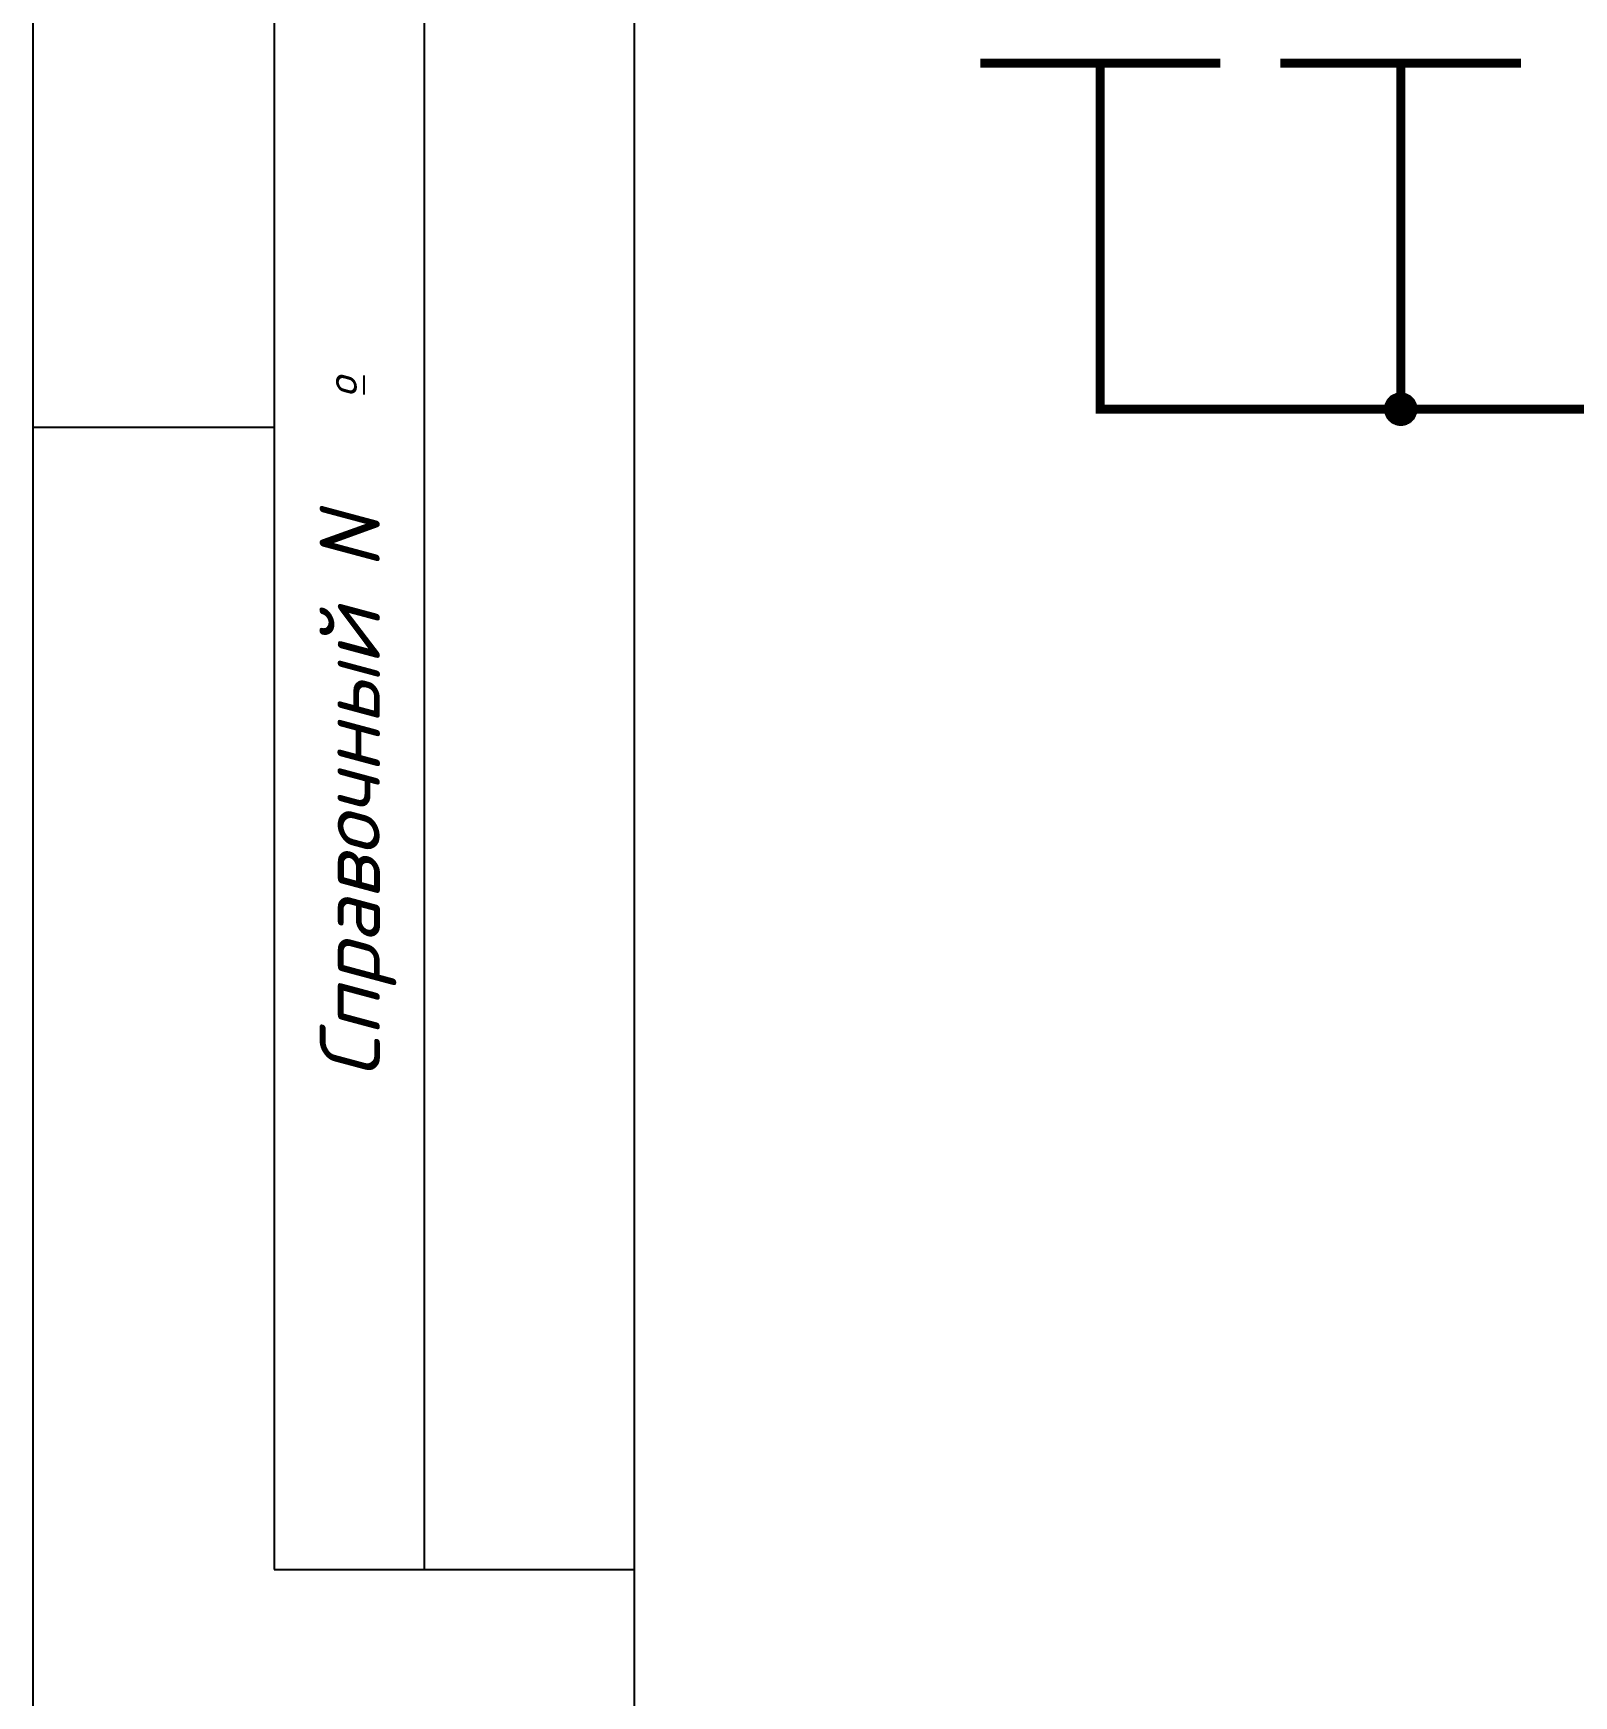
# Model space of a CAD drawing. Header units: millimetres. Extents: x 0 to 594, y 0 to 420.
# Drawn here: x 0 to 51.3, y 167.8 to 223.1 of the extents above; entities that cross this region are included whole.
import ezdxf
from ezdxf.enums import TextEntityAlignment as Align

# ---------------------------------------------------------------- set-up
doc = ezdxf.new("R2010")
doc.units = ezdxf.units.MM
for name, color, linetype in [('FORMATKA', 12, 'Continuous'), ('Sheet', 255, 'Continuous'), ('вспомогат', 4, 'Continuous')]:
    doc.layers.add(name, color=color, linetype=linetype)
doc.styles.add('TXT', font='simplex.shx', dxfattribs={"oblique": 15, "height": 2})

# ---------------------------------------------------------------- blocks, each defined once
blk = doc.blocks.new('fA2')
at = {"layer": 'FORMATKA', "color": 7}
for p, q in [((8.017, 292), (8.017, 172)), ((13.017, 172), (13.017, 292)), ((11.013, 211.081), (11.013, 211.708)), ((0, 210), (8.017, 210)), ((8.017, 172), (20.017, 172))]:
    blk.add_line(p, q, dxfattribs=at)
blk.add_lwpolyline([(0, 0), (0, 420), (594, 420), (594, 0)], close=True, dxfattribs=at)
blk.add_lwpolyline([(20, 5), (20, 415), (589, 415), (589, 5), (20, 5)], dxfattribs=at)
at = {"layer": 'FORMATKA', "color": 7, "style": 'TXT', "oblique": 15}
for s, height, p in [('о', 1, (10.774, 210.996)), ('Справочный N', 2, (11.536, 188.341))]:
    blk.add_text(s, height=height, rotation=90, dxfattribs=at).set_placement(p)
for tag, height, rotation, p in [('ОБОЗНАЧЕНИЕ', 3.8, 180, (55.5, 409.5)), ('ПЕРВ.ПРИМЕНЕНИЕ', 3.3, 90, (18, 261.5))]:
    blk.add_attdef(tag, text='', height=height, rotation=rotation, dxfattribs=at).set_placement(p, align=Align.CENTER)
for tag, height, p in [('ОБОЗНАЧЕНИЕ', 5, (528, 49)), ('НАИМЕНОВАНИЕ1', 3, (504.5, 37)), ('МАСШТАБ', 5, (579, 30)), ('НАИМЕНОВАНИЕ2', 4, (504.5, 29)), ('НАИМЕНОВАНИЕ3', 2.5, (504.5, 21.5)), ('МАТЕРИАЛ1', 2.5, (504.5, 14)), ('МАТЕРИАЛ2', 2.5, (504.5, 8.5))]:
    blk.add_attdef(tag, text='', height=height, dxfattribs=at).set_placement(p, align=Align.CENTER)
for tag, p, height in [('РАЗРАБОТАЛ', (422.5, 31.5), 2), ('ПРОВЕРИЛ', (422.5, 26.5), 2), ('Т.КОНТР', (422.5, 21.5), 2), ('ЛИСТ', (552.5, 21), 2.5), ('ЛИСТОВ', (575.5, 21), 2.5), ('Н.КОНТР', (422.5, 11.5), 2), ('УТВЕРДИЛ', (422.5, 6.5), 2)]:
    blk.add_attdef(tag, p, '', height=height, dxfattribs=at)

msp = doc.modelspace()

# ---------------------------------------------------------------- linework, layer by layer
at = {"layer": 'Sheet', "color": 0}
for points, const_width in [([(31.505, 222.097), (39.496, 222.097)], 0.3), ([(35.495, 222.097), (35.495, 215.673)], 0.3), ([(41.496, 222.097), (49.496, 222.097)], 0.3), ([(45.496, 222.097), (45.496, 215.673)], 0.3), ([(35.495, 220.594), (35.495, 215.599)], 0.3), ([(45.496, 220.594), (45.496, 215.599)], 0.3), ([(35.495, 215.599), (35.495, 210.593), (45.496, 210.593), (56.502, 210.593), (67.498, 210.593), (78.494, 210.593), (89.5, 210.593), (89.5, 215.599)], 0.3), ([(45.496, 215.599), (45.496, 210.593)], 0.3), ([(44.988, 210.593), (44.988, 210.624), (44.988, 210.646), (44.999, 210.667), (44.999, 210.699), (45.009, 210.72), (45.009, 210.741), (45.02, 210.773), (45.03, 210.794), (45.041, 210.815), (45.052, 210.836), (45.062, 210.857), (45.073, 210.878), (45.094, 210.9), (45.105, 210.921), (45.126, 210.931), (45.136, 210.953), (45.157, 210.974), (45.179, 210.984), (45.189, 211.005), (45.21, 211.016), (45.232, 211.027), (45.253, 211.037), (45.274, 211.048), (45.306, 211.058), (45.327, 211.069), (45.348, 211.08), (45.369, 211.09), (45.39, 211.09), (45.422, 211.09), (45.443, 211.101), (45.475, 211.101), (45.496, 211.101)], 0.0991), ([(44.988, 210.593), (44.988, 210.624), (44.988, 210.646), (44.999, 210.667), (44.999, 210.699), (45.009, 210.72), (45.009, 210.741), (45.02, 210.773), (45.03, 210.794), (45.041, 210.815), (45.052, 210.836), (45.062, 210.857), (45.073, 210.878), (45.094, 210.9), (45.105, 210.921), (45.126, 210.931), (45.136, 210.953), (45.157, 210.974), (45.179, 210.984), (45.189, 211.005), (45.21, 211.016), (45.232, 211.027), (45.253, 211.037), (45.274, 211.048), (45.306, 211.058), (45.327, 211.069), (45.348, 211.08), (45.369, 211.09), (45.39, 211.09), (45.422, 211.09), (45.443, 211.101), (45.475, 211.101), (45.496, 211.101)], 0.0991), ([(44.988, 210.593), (44.988, 210.624), (44.988, 210.646), (44.999, 210.667), (44.999, 210.699), (45.009, 210.72), (45.009, 210.741), (45.02, 210.773), (45.03, 210.794), (45.041, 210.815), (45.052, 210.836), (45.062, 210.857), (45.073, 210.878), (45.094, 210.9), (45.105, 210.921), (45.126, 210.931), (45.136, 210.953), (45.157, 210.974), (45.179, 210.984), (45.189, 211.005), (45.21, 211.016), (45.232, 211.027), (45.253, 211.037), (45.274, 211.048), (45.306, 211.058), (45.327, 211.069), (45.348, 211.08), (45.369, 211.09), (45.39, 211.09), (45.422, 211.09), (45.443, 211.101), (45.475, 211.101), (45.496, 211.101)], 0.0991), ([(44.988, 210.593), (44.988, 210.624), (44.988, 210.646), (44.999, 210.667), (44.999, 210.699), (45.009, 210.72), (45.009, 210.741), (45.02, 210.773), (45.03, 210.794), (45.041, 210.815), (45.052, 210.836), (45.062, 210.857), (45.073, 210.878), (45.094, 210.9), (45.105, 210.921), (45.126, 210.931), (45.136, 210.953), (45.157, 210.974), (45.179, 210.984), (45.189, 211.005), (45.21, 211.016), (45.232, 211.027), (45.253, 211.037), (45.274, 211.048), (45.306, 211.058), (45.327, 211.069), (45.348, 211.08), (45.369, 211.09), (45.39, 211.09), (45.422, 211.09), (45.443, 211.101), (45.475, 211.101), (45.496, 211.101)], 0.0991), ([(44.988, 210.593), (44.988, 210.624), (44.988, 210.646), (44.999, 210.667), (44.999, 210.699), (45.009, 210.72), (45.009, 210.741), (45.02, 210.773), (45.03, 210.794), (45.041, 210.815), (45.052, 210.836), (45.062, 210.857), (45.073, 210.878), (45.094, 210.9), (45.105, 210.921), (45.126, 210.931), (45.136, 210.953), (45.157, 210.974), (45.179, 210.984), (45.189, 211.005), (45.21, 211.016), (45.232, 211.027), (45.253, 211.037), (45.274, 211.048), (45.306, 211.058), (45.327, 211.069), (45.348, 211.08), (45.369, 211.09), (45.39, 211.09), (45.422, 211.09), (45.443, 211.101), (45.475, 211.101), (45.496, 211.101)], 0.0991), ([(44.988, 210.593), (44.988, 210.624), (44.988, 210.646), (44.999, 210.667), (44.999, 210.699), (45.009, 210.72), (45.009, 210.741), (45.02, 210.773), (45.03, 210.794), (45.041, 210.815), (45.052, 210.836), (45.062, 210.857), (45.073, 210.878), (45.094, 210.9), (45.105, 210.921), (45.126, 210.931), (45.136, 210.953), (45.157, 210.974), (45.179, 210.984), (45.189, 211.005), (45.21, 211.016), (45.232, 211.027), (45.253, 211.037), (45.274, 211.048), (45.306, 211.058), (45.327, 211.069), (45.348, 211.08), (45.369, 211.09), (45.39, 211.09), (45.422, 211.09), (45.443, 211.101), (45.475, 211.101), (45.496, 211.101)], 0.0991), ([(44.988, 210.593), (44.988, 210.624), (44.988, 210.646), (44.999, 210.667), (44.999, 210.699), (45.009, 210.72), (45.009, 210.741), (45.02, 210.773), (45.03, 210.794), (45.041, 210.815), (45.052, 210.836), (45.062, 210.857), (45.073, 210.878), (45.094, 210.9), (45.105, 210.921), (45.126, 210.931), (45.136, 210.953), (45.157, 210.974), (45.179, 210.984), (45.189, 211.005), (45.21, 211.016), (45.232, 211.027), (45.253, 211.037), (45.274, 211.048), (45.306, 211.058), (45.327, 211.069), (45.348, 211.08), (45.369, 211.09), (45.39, 211.09), (45.422, 211.09), (45.443, 211.101), (45.475, 211.101), (45.496, 211.101)], 0.0991), ([(44.988, 210.593), (44.988, 210.624), (44.988, 210.646), (44.999, 210.667), (44.999, 210.699), (45.009, 210.72), (45.009, 210.741), (45.02, 210.773), (45.03, 210.794), (45.041, 210.815), (45.052, 210.836), (45.062, 210.857), (45.073, 210.878), (45.094, 210.9), (45.105, 210.921), (45.126, 210.931), (45.136, 210.953), (45.157, 210.974), (45.179, 210.984), (45.189, 211.005), (45.21, 211.016), (45.232, 211.027), (45.253, 211.037), (45.274, 211.048), (45.306, 211.058), (45.327, 211.069), (45.348, 211.08), (45.369, 211.09), (45.39, 211.09), (45.422, 211.09), (45.443, 211.101), (45.475, 211.101), (45.496, 211.101)], 0.0991), ([(45.496, 211.101), (45.496, 211.101)], 0.0991), ([(45.496, 211.101), (45.528, 211.101), (45.549, 211.101), (45.57, 211.09), (45.602, 211.09), (45.623, 211.09), (45.644, 211.08), (45.676, 211.069), (45.697, 211.058), (45.718, 211.048), (45.74, 211.037), (45.761, 211.027), (45.782, 211.016), (45.803, 211.005), (45.824, 210.984), (45.835, 210.974), (45.856, 210.953), (45.877, 210.931), (45.888, 210.921), (45.909, 210.9), (45.919, 210.878), (45.93, 210.857), (45.941, 210.836), (45.951, 210.815), (45.962, 210.794), (45.972, 210.773), (45.983, 210.741), (45.994, 210.72), (45.994, 210.699), (45.994, 210.667), (46.004, 210.646), (46.004, 210.624), (46.004, 210.593)], 0.0991), ([(45.496, 211.101), (45.496, 211.101)], 0.0991), ([(45.496, 211.101), (45.528, 211.101), (45.549, 211.101), (45.57, 211.09), (45.602, 211.09), (45.623, 211.09), (45.644, 211.08), (45.676, 211.069), (45.697, 211.058), (45.718, 211.048), (45.74, 211.037), (45.761, 211.027), (45.782, 211.016), (45.803, 211.005), (45.824, 210.984), (45.835, 210.974), (45.856, 210.953), (45.877, 210.931), (45.888, 210.921), (45.909, 210.9), (45.919, 210.878), (45.93, 210.857), (45.941, 210.836), (45.951, 210.815), (45.962, 210.794), (45.972, 210.773), (45.983, 210.741), (45.994, 210.72), (45.994, 210.699), (45.994, 210.667), (46.004, 210.646), (46.004, 210.624), (46.004, 210.593)], 0.0991), ([(45.496, 211.101), (45.496, 211.101)], 0.0991), ([(45.496, 211.101), (45.528, 211.101), (45.549, 211.101), (45.57, 211.09), (45.602, 211.09), (45.623, 211.09), (45.644, 211.08), (45.676, 211.069), (45.697, 211.058), (45.718, 211.048), (45.74, 211.037), (45.761, 211.027), (45.782, 211.016), (45.803, 211.005), (45.824, 210.984), (45.835, 210.974), (45.856, 210.953), (45.877, 210.931), (45.888, 210.921), (45.909, 210.9), (45.919, 210.878), (45.93, 210.857), (45.941, 210.836), (45.951, 210.815), (45.962, 210.794), (45.972, 210.773), (45.983, 210.741), (45.994, 210.72), (45.994, 210.699), (45.994, 210.667), (46.004, 210.646), (46.004, 210.624), (46.004, 210.593)], 0.0991), ([(45.496, 211.101), (45.496, 211.101)], 0.0991), ([(45.496, 211.101), (45.528, 211.101), (45.549, 211.101), (45.57, 211.09), (45.602, 211.09), (45.623, 211.09), (45.644, 211.08), (45.676, 211.069), (45.697, 211.058), (45.718, 211.048), (45.74, 211.037), (45.761, 211.027), (45.782, 211.016), (45.803, 211.005), (45.824, 210.984), (45.835, 210.974), (45.856, 210.953), (45.877, 210.931), (45.888, 210.921), (45.909, 210.9), (45.919, 210.878), (45.93, 210.857), (45.941, 210.836), (45.951, 210.815), (45.962, 210.794), (45.972, 210.773), (45.983, 210.741), (45.994, 210.72), (45.994, 210.699), (45.994, 210.667), (46.004, 210.646), (46.004, 210.624), (46.004, 210.593)], 0.0991), ([(45.496, 211.101), (45.496, 211.101)], 0.0991), ([(45.496, 211.101), (45.528, 211.101), (45.549, 211.101), (45.57, 211.09), (45.602, 211.09), (45.623, 211.09), (45.644, 211.08), (45.676, 211.069), (45.697, 211.058), (45.718, 211.048), (45.74, 211.037), (45.761, 211.027), (45.782, 211.016), (45.803, 211.005), (45.824, 210.984), (45.835, 210.974), (45.856, 210.953), (45.877, 210.931), (45.888, 210.921), (45.909, 210.9), (45.919, 210.878), (45.93, 210.857), (45.941, 210.836), (45.951, 210.815), (45.962, 210.794), (45.972, 210.773), (45.983, 210.741), (45.994, 210.72), (45.994, 210.699), (45.994, 210.667), (46.004, 210.646), (46.004, 210.624), (46.004, 210.593)], 0.0991), ([(45.496, 211.101), (45.496, 211.101)], 0.0991), ([(45.496, 211.101), (45.528, 211.101), (45.549, 211.101), (45.57, 211.09), (45.602, 211.09), (45.623, 211.09), (45.644, 211.08), (45.676, 211.069), (45.697, 211.058), (45.718, 211.048), (45.74, 211.037), (45.761, 211.027), (45.782, 211.016), (45.803, 211.005), (45.824, 210.984), (45.835, 210.974), (45.856, 210.953), (45.877, 210.931), (45.888, 210.921), (45.909, 210.9), (45.919, 210.878), (45.93, 210.857), (45.941, 210.836), (45.951, 210.815), (45.962, 210.794), (45.972, 210.773), (45.983, 210.741), (45.994, 210.72), (45.994, 210.699), (45.994, 210.667), (46.004, 210.646), (46.004, 210.624), (46.004, 210.593)], 0.0991), ([(45.496, 211.101), (45.496, 211.101)], 0.0991), ([(45.496, 211.101), (45.528, 211.101), (45.549, 211.101), (45.57, 211.09), (45.602, 211.09), (45.623, 211.09), (45.644, 211.08), (45.676, 211.069), (45.697, 211.058), (45.718, 211.048), (45.74, 211.037), (45.761, 211.027), (45.782, 211.016), (45.803, 211.005), (45.824, 210.984), (45.835, 210.974), (45.856, 210.953), (45.877, 210.931), (45.888, 210.921), (45.909, 210.9), (45.919, 210.878), (45.93, 210.857), (45.941, 210.836), (45.951, 210.815), (45.962, 210.794), (45.972, 210.773), (45.983, 210.741), (45.994, 210.72), (45.994, 210.699), (45.994, 210.667), (46.004, 210.646), (46.004, 210.624), (46.004, 210.593)], 0.0991), ([(45.496, 211.101), (45.496, 211.101)], 0.0991), ([(45.496, 211.101), (45.528, 211.101), (45.549, 211.101), (45.57, 211.09), (45.602, 211.09), (45.623, 211.09), (45.644, 211.08), (45.676, 211.069), (45.697, 211.058), (45.718, 211.048), (45.74, 211.037), (45.761, 211.027), (45.782, 211.016), (45.803, 211.005), (45.824, 210.984), (45.835, 210.974), (45.856, 210.953), (45.877, 210.931), (45.888, 210.921), (45.909, 210.9), (45.919, 210.878), (45.93, 210.857), (45.941, 210.836), (45.951, 210.815), (45.962, 210.794), (45.972, 210.773), (45.983, 210.741), (45.994, 210.72), (45.994, 210.699), (45.994, 210.667), (46.004, 210.646), (46.004, 210.624), (46.004, 210.593)], 0.0991), ([(45.496, 210.085), (45.475, 210.085), (45.443, 210.085), (45.422, 210.095), (45.39, 210.095), (45.369, 210.106), (45.348, 210.106), (45.327, 210.116), (45.306, 210.127), (45.274, 210.138), (45.253, 210.148), (45.232, 210.159), (45.21, 210.169), (45.189, 210.191), (45.179, 210.201), (45.157, 210.222), (45.136, 210.233), (45.126, 210.254), (45.105, 210.275), (45.094, 210.286), (45.073, 210.307), (45.062, 210.328), (45.052, 210.349), (45.041, 210.37), (45.03, 210.402), (45.02, 210.423), (45.009, 210.445), (45.009, 210.466), (44.999, 210.487), (44.999, 210.519), (44.988, 210.54), (44.988, 210.572), (44.988, 210.593)], 0.0991), ([(44.988, 210.593), (44.988, 210.593)], 0.0991), ([(45.496, 210.085), (45.475, 210.085), (45.443, 210.085), (45.422, 210.095), (45.39, 210.095), (45.369, 210.106), (45.348, 210.106), (45.327, 210.116), (45.306, 210.127), (45.274, 210.138), (45.253, 210.148), (45.232, 210.159), (45.21, 210.169), (45.189, 210.191), (45.179, 210.201), (45.157, 210.222), (45.136, 210.233), (45.126, 210.254), (45.105, 210.275), (45.094, 210.286), (45.073, 210.307), (45.062, 210.328), (45.052, 210.349), (45.041, 210.37), (45.03, 210.402), (45.02, 210.423), (45.009, 210.445), (45.009, 210.466), (44.999, 210.487), (44.999, 210.519), (44.988, 210.54), (44.988, 210.572), (44.988, 210.593)], 0.0991), ([(44.988, 210.593), (44.988, 210.593)], 0.0991), ([(45.496, 210.085), (45.475, 210.085), (45.443, 210.085), (45.422, 210.095), (45.39, 210.095), (45.369, 210.106), (45.348, 210.106), (45.327, 210.116), (45.306, 210.127), (45.274, 210.138), (45.253, 210.148), (45.232, 210.159), (45.21, 210.169), (45.189, 210.191), (45.179, 210.201), (45.157, 210.222), (45.136, 210.233), (45.126, 210.254), (45.105, 210.275), (45.094, 210.286), (45.073, 210.307), (45.062, 210.328), (45.052, 210.349), (45.041, 210.37), (45.03, 210.402), (45.02, 210.423), (45.009, 210.445), (45.009, 210.466), (44.999, 210.487), (44.999, 210.519), (44.988, 210.54), (44.988, 210.572), (44.988, 210.593)], 0.0991), ([(44.988, 210.593), (44.988, 210.593)], 0.0991), ([(45.496, 210.085), (45.475, 210.085), (45.443, 210.085), (45.422, 210.095), (45.39, 210.095), (45.369, 210.106), (45.348, 210.106), (45.327, 210.116), (45.306, 210.127), (45.274, 210.138), (45.253, 210.148), (45.232, 210.159), (45.21, 210.169), (45.189, 210.191), (45.179, 210.201), (45.157, 210.222), (45.136, 210.233), (45.126, 210.254), (45.105, 210.275), (45.094, 210.286), (45.073, 210.307), (45.062, 210.328), (45.052, 210.349), (45.041, 210.37), (45.03, 210.402), (45.02, 210.423), (45.009, 210.445), (45.009, 210.466), (44.999, 210.487), (44.999, 210.519), (44.988, 210.54), (44.988, 210.572), (44.988, 210.593)], 0.0991), ([(44.988, 210.593), (44.988, 210.593)], 0.0991), ([(45.496, 210.085), (45.475, 210.085), (45.443, 210.085), (45.422, 210.095), (45.39, 210.095), (45.369, 210.106), (45.348, 210.106), (45.327, 210.116), (45.306, 210.127), (45.274, 210.138), (45.253, 210.148), (45.232, 210.159), (45.21, 210.169), (45.189, 210.191), (45.179, 210.201), (45.157, 210.222), (45.136, 210.233), (45.126, 210.254), (45.105, 210.275), (45.094, 210.286), (45.073, 210.307), (45.062, 210.328), (45.052, 210.349), (45.041, 210.37), (45.03, 210.402), (45.02, 210.423), (45.009, 210.445), (45.009, 210.466), (44.999, 210.487), (44.999, 210.519), (44.988, 210.54), (44.988, 210.572), (44.988, 210.593)], 0.0991), ([(44.988, 210.593), (44.988, 210.593)], 0.0991), ([(45.496, 210.085), (45.475, 210.085), (45.443, 210.085), (45.422, 210.095), (45.39, 210.095), (45.369, 210.106), (45.348, 210.106), (45.327, 210.116), (45.306, 210.127), (45.274, 210.138), (45.253, 210.148), (45.232, 210.159), (45.21, 210.169), (45.189, 210.191), (45.179, 210.201), (45.157, 210.222), (45.136, 210.233), (45.126, 210.254), (45.105, 210.275), (45.094, 210.286), (45.073, 210.307), (45.062, 210.328), (45.052, 210.349), (45.041, 210.37), (45.03, 210.402), (45.02, 210.423), (45.009, 210.445), (45.009, 210.466), (44.999, 210.487), (44.999, 210.519), (44.988, 210.54), (44.988, 210.572), (44.988, 210.593)], 0.0991), ([(44.988, 210.593), (44.988, 210.593)], 0.0991), ([(45.496, 210.085), (45.475, 210.085), (45.443, 210.085), (45.422, 210.095), (45.39, 210.095), (45.369, 210.106), (45.348, 210.106), (45.327, 210.116), (45.306, 210.127), (45.274, 210.138), (45.253, 210.148), (45.232, 210.159), (45.21, 210.169), (45.189, 210.191), (45.179, 210.201), (45.157, 210.222), (45.136, 210.233), (45.126, 210.254), (45.105, 210.275), (45.094, 210.286), (45.073, 210.307), (45.062, 210.328), (45.052, 210.349), (45.041, 210.37), (45.03, 210.402), (45.02, 210.423), (45.009, 210.445), (45.009, 210.466), (44.999, 210.487), (44.999, 210.519), (44.988, 210.54), (44.988, 210.572), (44.988, 210.593)], 0.0991), ([(44.988, 210.593), (44.988, 210.593)], 0.0991), ([(45.496, 210.085), (45.475, 210.085), (45.443, 210.085), (45.422, 210.095), (45.39, 210.095), (45.369, 210.106), (45.348, 210.106), (45.327, 210.116), (45.306, 210.127), (45.274, 210.138), (45.253, 210.148), (45.232, 210.159), (45.21, 210.169), (45.189, 210.191), (45.179, 210.201), (45.157, 210.222), (45.136, 210.233), (45.126, 210.254), (45.105, 210.275), (45.094, 210.286), (45.073, 210.307), (45.062, 210.328), (45.052, 210.349), (45.041, 210.37), (45.03, 210.402), (45.02, 210.423), (45.009, 210.445), (45.009, 210.466), (44.999, 210.487), (44.999, 210.519), (44.988, 210.54), (44.988, 210.572), (44.988, 210.593)], 0.0991), ([(44.988, 210.593), (44.988, 210.593)], 0.0991), ([(46.004, 210.593), (46.004, 210.572), (46.004, 210.54), (45.994, 210.519), (45.994, 210.487), (45.994, 210.466), (45.983, 210.445), (45.972, 210.423), (45.962, 210.402), (45.951, 210.37), (45.941, 210.349), (45.93, 210.328), (45.919, 210.307), (45.909, 210.286), (45.888, 210.275), (45.877, 210.254), (45.856, 210.233), (45.835, 210.222), (45.824, 210.201), (45.803, 210.191), (45.782, 210.169), (45.761, 210.159), (45.74, 210.148), (45.718, 210.138), (45.697, 210.127), (45.676, 210.116), (45.644, 210.106), (45.623, 210.106), (45.602, 210.095), (45.57, 210.095), (45.549, 210.085), (45.528, 210.085), (45.496, 210.085)], 0.0991), ([(46.004, 210.593), (46.004, 210.572), (46.004, 210.54), (45.994, 210.519), (45.994, 210.487), (45.994, 210.466), (45.983, 210.445), (45.972, 210.423), (45.962, 210.402), (45.951, 210.37), (45.941, 210.349), (45.93, 210.328), (45.919, 210.307), (45.909, 210.286), (45.888, 210.275), (45.877, 210.254), (45.856, 210.233), (45.835, 210.222), (45.824, 210.201), (45.803, 210.191), (45.782, 210.169), (45.761, 210.159), (45.74, 210.148), (45.718, 210.138), (45.697, 210.127), (45.676, 210.116), (45.644, 210.106), (45.623, 210.106), (45.602, 210.095), (45.57, 210.095), (45.549, 210.085), (45.528, 210.085), (45.496, 210.085)], 0.0991), ([(46.004, 210.593), (46.004, 210.572), (46.004, 210.54), (45.994, 210.519), (45.994, 210.487), (45.994, 210.466), (45.983, 210.445), (45.972, 210.423), (45.962, 210.402), (45.951, 210.37), (45.941, 210.349), (45.93, 210.328), (45.919, 210.307), (45.909, 210.286), (45.888, 210.275), (45.877, 210.254), (45.856, 210.233), (45.835, 210.222), (45.824, 210.201), (45.803, 210.191), (45.782, 210.169), (45.761, 210.159), (45.74, 210.148), (45.718, 210.138), (45.697, 210.127), (45.676, 210.116), (45.644, 210.106), (45.623, 210.106), (45.602, 210.095), (45.57, 210.095), (45.549, 210.085), (45.528, 210.085), (45.496, 210.085)], 0.0991), ([(46.004, 210.593), (46.004, 210.572), (46.004, 210.54), (45.994, 210.519), (45.994, 210.487), (45.994, 210.466), (45.983, 210.445), (45.972, 210.423), (45.962, 210.402), (45.951, 210.37), (45.941, 210.349), (45.93, 210.328), (45.919, 210.307), (45.909, 210.286), (45.888, 210.275), (45.877, 210.254), (45.856, 210.233), (45.835, 210.222), (45.824, 210.201), (45.803, 210.191), (45.782, 210.169), (45.761, 210.159), (45.74, 210.148), (45.718, 210.138), (45.697, 210.127), (45.676, 210.116), (45.644, 210.106), (45.623, 210.106), (45.602, 210.095), (45.57, 210.095), (45.549, 210.085), (45.528, 210.085), (45.496, 210.085)], 0.0991), ([(46.004, 210.593), (46.004, 210.572), (46.004, 210.54), (45.994, 210.519), (45.994, 210.487), (45.994, 210.466), (45.983, 210.445), (45.972, 210.423), (45.962, 210.402), (45.951, 210.37), (45.941, 210.349), (45.93, 210.328), (45.919, 210.307), (45.909, 210.286), (45.888, 210.275), (45.877, 210.254), (45.856, 210.233), (45.835, 210.222), (45.824, 210.201), (45.803, 210.191), (45.782, 210.169), (45.761, 210.159), (45.74, 210.148), (45.718, 210.138), (45.697, 210.127), (45.676, 210.116), (45.644, 210.106), (45.623, 210.106), (45.602, 210.095), (45.57, 210.095), (45.549, 210.085), (45.528, 210.085), (45.496, 210.085)], 0.0991), ([(46.004, 210.593), (46.004, 210.572), (46.004, 210.54), (45.994, 210.519), (45.994, 210.487), (45.994, 210.466), (45.983, 210.445), (45.972, 210.423), (45.962, 210.402), (45.951, 210.37), (45.941, 210.349), (45.93, 210.328), (45.919, 210.307), (45.909, 210.286), (45.888, 210.275), (45.877, 210.254), (45.856, 210.233), (45.835, 210.222), (45.824, 210.201), (45.803, 210.191), (45.782, 210.169), (45.761, 210.159), (45.74, 210.148), (45.718, 210.138), (45.697, 210.127), (45.676, 210.116), (45.644, 210.106), (45.623, 210.106), (45.602, 210.095), (45.57, 210.095), (45.549, 210.085), (45.528, 210.085), (45.496, 210.085)], 0.0991), ([(46.004, 210.593), (46.004, 210.572), (46.004, 210.54), (45.994, 210.519), (45.994, 210.487), (45.994, 210.466), (45.983, 210.445), (45.972, 210.423), (45.962, 210.402), (45.951, 210.37), (45.941, 210.349), (45.93, 210.328), (45.919, 210.307), (45.909, 210.286), (45.888, 210.275), (45.877, 210.254), (45.856, 210.233), (45.835, 210.222), (45.824, 210.201), (45.803, 210.191), (45.782, 210.169), (45.761, 210.159), (45.74, 210.148), (45.718, 210.138), (45.697, 210.127), (45.676, 210.116), (45.644, 210.106), (45.623, 210.106), (45.602, 210.095), (45.57, 210.095), (45.549, 210.085), (45.528, 210.085), (45.496, 210.085)], 0.0991), ([(46.004, 210.593), (46.004, 210.572), (46.004, 210.54), (45.994, 210.519), (45.994, 210.487), (45.994, 210.466), (45.983, 210.445), (45.972, 210.423), (45.962, 210.402), (45.951, 210.37), (45.941, 210.349), (45.93, 210.328), (45.919, 210.307), (45.909, 210.286), (45.888, 210.275), (45.877, 210.254), (45.856, 210.233), (45.835, 210.222), (45.824, 210.201), (45.803, 210.191), (45.782, 210.169), (45.761, 210.159), (45.74, 210.148), (45.718, 210.138), (45.697, 210.127), (45.676, 210.116), (45.644, 210.106), (45.623, 210.106), (45.602, 210.095), (45.57, 210.095), (45.549, 210.085), (45.528, 210.085), (45.496, 210.085)], 0.0991), ([(46.004, 210.593), (46.004, 210.593), (46.004, 210.593), (46.004, 210.593), (46.004, 210.593), (46.004, 210.593), (46.004, 210.593), (46.004, 210.593), (46.004, 210.593), (46.004, 210.593), (46.004, 210.593), (46.004, 210.593), (46.004, 210.593), (46.004, 210.593), (46.004, 210.593), (46.004, 210.593), (46.004, 210.593), (46.004, 210.593), (46.004, 210.593), (46.004, 210.593), (46.004, 210.593), (46.004, 210.593), (46.004, 210.593), (46.004, 210.593), (46.004, 210.593), (46.004, 210.593), (46.004, 210.593), (46.004, 210.593), (46.004, 210.593), (46.004, 210.593), (46.004, 210.593), (46.004, 210.593), (46.004, 210.593)], 0.0991), ([(46.004, 210.593), (46.004, 210.593)], 0.0991), ([(46.004, 210.593), (46.004, 210.593), (46.004, 210.593), (46.004, 210.593), (46.004, 210.593), (46.004, 210.593), (46.004, 210.593), (46.004, 210.593), (46.004, 210.593), (46.004, 210.593), (46.004, 210.593), (46.004, 210.593), (46.004, 210.593), (46.004, 210.593), (46.004, 210.593), (46.004, 210.593), (46.004, 210.593), (46.004, 210.593), (46.004, 210.593), (46.004, 210.593), (46.004, 210.593), (46.004, 210.593), (46.004, 210.593), (46.004, 210.593), (46.004, 210.593), (46.004, 210.593), (46.004, 210.593), (46.004, 210.593), (46.004, 210.593), (46.004, 210.593), (46.004, 210.593), (46.004, 210.593), (46.004, 210.593)], 0.0991), ([(46.004, 210.593), (46.004, 210.593)], 0.0991), ([(46.004, 210.593), (46.004, 210.593), (46.004, 210.593), (46.004, 210.593), (46.004, 210.593), (46.004, 210.593), (46.004, 210.593), (46.004, 210.593), (46.004, 210.593), (46.004, 210.593), (46.004, 210.593), (46.004, 210.593), (46.004, 210.593), (46.004, 210.593), (46.004, 210.593), (46.004, 210.593), (46.004, 210.593), (46.004, 210.593), (46.004, 210.593), (46.004, 210.593), (46.004, 210.593), (46.004, 210.593), (46.004, 210.593), (46.004, 210.593), (46.004, 210.593), (46.004, 210.593), (46.004, 210.593), (46.004, 210.593), (46.004, 210.593), (46.004, 210.593), (46.004, 210.593), (46.004, 210.593), (46.004, 210.593)], 0.0991), ([(46.004, 210.593), (46.004, 210.593)], 0.0991), ([(46.004, 210.593), (46.004, 210.593), (46.004, 210.593), (46.004, 210.593), (46.004, 210.593), (46.004, 210.593), (46.004, 210.593), (46.004, 210.593), (46.004, 210.593), (46.004, 210.593), (46.004, 210.593), (46.004, 210.593), (46.004, 210.593), (46.004, 210.593), (46.004, 210.593), (46.004, 210.593), (46.004, 210.593), (46.004, 210.593), (46.004, 210.593), (46.004, 210.593), (46.004, 210.593), (46.004, 210.593), (46.004, 210.593), (46.004, 210.593), (46.004, 210.593), (46.004, 210.593), (46.004, 210.593), (46.004, 210.593), (46.004, 210.593), (46.004, 210.593), (46.004, 210.593), (46.004, 210.593), (46.004, 210.593)], 0.0991), ([(46.004, 210.593), (46.004, 210.593)], 0.0991), ([(46.004, 210.593), (46.004, 210.593), (46.004, 210.593), (46.004, 210.593), (46.004, 210.593), (46.004, 210.593), (46.004, 210.593), (46.004, 210.593), (46.004, 210.593), (46.004, 210.593), (46.004, 210.593), (46.004, 210.593), (46.004, 210.593), (46.004, 210.593), (46.004, 210.593), (46.004, 210.593), (46.004, 210.593), (46.004, 210.593), (46.004, 210.593), (46.004, 210.593), (46.004, 210.593), (46.004, 210.593), (46.004, 210.593), (46.004, 210.593), (46.004, 210.593), (46.004, 210.593), (46.004, 210.593), (46.004, 210.593), (46.004, 210.593), (46.004, 210.593), (46.004, 210.593), (46.004, 210.593), (46.004, 210.593)], 0.0991), ([(46.004, 210.593), (46.004, 210.593)], 0.0991), ([(46.004, 210.593), (46.004, 210.593), (46.004, 210.593), (46.004, 210.593), (46.004, 210.593), (46.004, 210.593), (46.004, 210.593), (46.004, 210.593), (46.004, 210.593), (46.004, 210.593), (46.004, 210.593), (46.004, 210.593), (46.004, 210.593), (46.004, 210.593), (46.004, 210.593), (46.004, 210.593), (46.004, 210.593), (46.004, 210.593), (46.004, 210.593), (46.004, 210.593), (46.004, 210.593), (46.004, 210.593), (46.004, 210.593), (46.004, 210.593), (46.004, 210.593), (46.004, 210.593), (46.004, 210.593), (46.004, 210.593), (46.004, 210.593), (46.004, 210.593), (46.004, 210.593), (46.004, 210.593), (46.004, 210.593)], 0.0991), ([(46.004, 210.593), (46.004, 210.593)], 0.0991), ([(46.004, 210.593), (46.004, 210.593), (46.004, 210.593), (46.004, 210.593), (46.004, 210.593), (46.004, 210.593), (46.004, 210.593), (46.004, 210.593), (46.004, 210.593), (46.004, 210.593), (46.004, 210.593), (46.004, 210.593), (46.004, 210.593), (46.004, 210.593), (46.004, 210.593), (46.004, 210.593), (46.004, 210.593), (46.004, 210.593), (46.004, 210.593), (46.004, 210.593), (46.004, 210.593), (46.004, 210.593), (46.004, 210.593), (46.004, 210.593), (46.004, 210.593), (46.004, 210.593), (46.004, 210.593), (46.004, 210.593), (46.004, 210.593), (46.004, 210.593), (46.004, 210.593), (46.004, 210.593), (46.004, 210.593)], 0.0991), ([(46.004, 210.593), (46.004, 210.593)], 0.0991), ([(46.004, 210.593), (46.004, 210.593), (46.004, 210.593), (46.004, 210.593), (46.004, 210.593), (46.004, 210.593), (46.004, 210.593), (46.004, 210.593), (46.004, 210.593), (46.004, 210.593), (46.004, 210.593), (46.004, 210.593), (46.004, 210.593), (46.004, 210.593), (46.004, 210.593), (46.004, 210.593), (46.004, 210.593), (46.004, 210.593), (46.004, 210.593), (46.004, 210.593), (46.004, 210.593), (46.004, 210.593), (46.004, 210.593), (46.004, 210.593), (46.004, 210.593), (46.004, 210.593), (46.004, 210.593), (46.004, 210.593), (46.004, 210.593), (46.004, 210.593), (46.004, 210.593), (46.004, 210.593), (46.004, 210.593)], 0.0991), ([(46.004, 210.593), (46.004, 210.593)], 0.0991)]:
    msp.add_lwpolyline(points, dxfattribs=dict(at, const_width=const_width))
at = {"layer": 'Sheet', "color": 0, "const_width": 0.508}
msp.add_lwpolyline([(45.225, 210.6, 1), (45.733, 210.6, 1)], format="xyb", close=True, dxfattribs=at)

# ---------------------------------------------------------------- block references
at = {"layer": 'вспомогат', "color": 7}
msp.add_blockref('fA2', (0, 0), dxfattribs=at)

doc.saveas('drawing.dxf')
